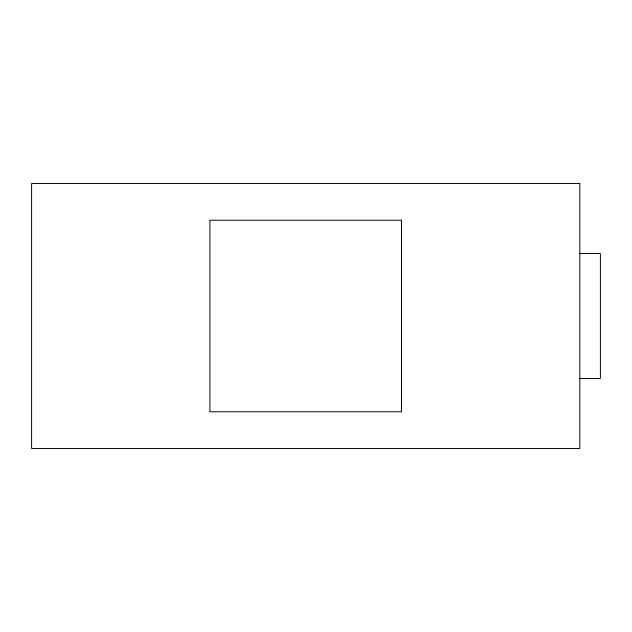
<?xml version="1.0" encoding="UTF-8"?>
<svg xmlns="http://www.w3.org/2000/svg" width="632" height="632" viewBox="0 0 632 632"><rect width="100%" height="100%" fill="white"/><g stroke="black" fill="none" stroke-linecap="round" stroke-linejoin="round"><path stroke-width="0.95" d="M579.813 253.527L600.4 253.527L600.4 378.473L579.813 378.473M579.813 183.509L31.6 183.509L31.6 448.491L579.813 448.491L579.813 183.509M401.486 220.22L209.927 220.22L209.927 411.78L401.486 411.78L401.486 220.22"/></g></svg>
